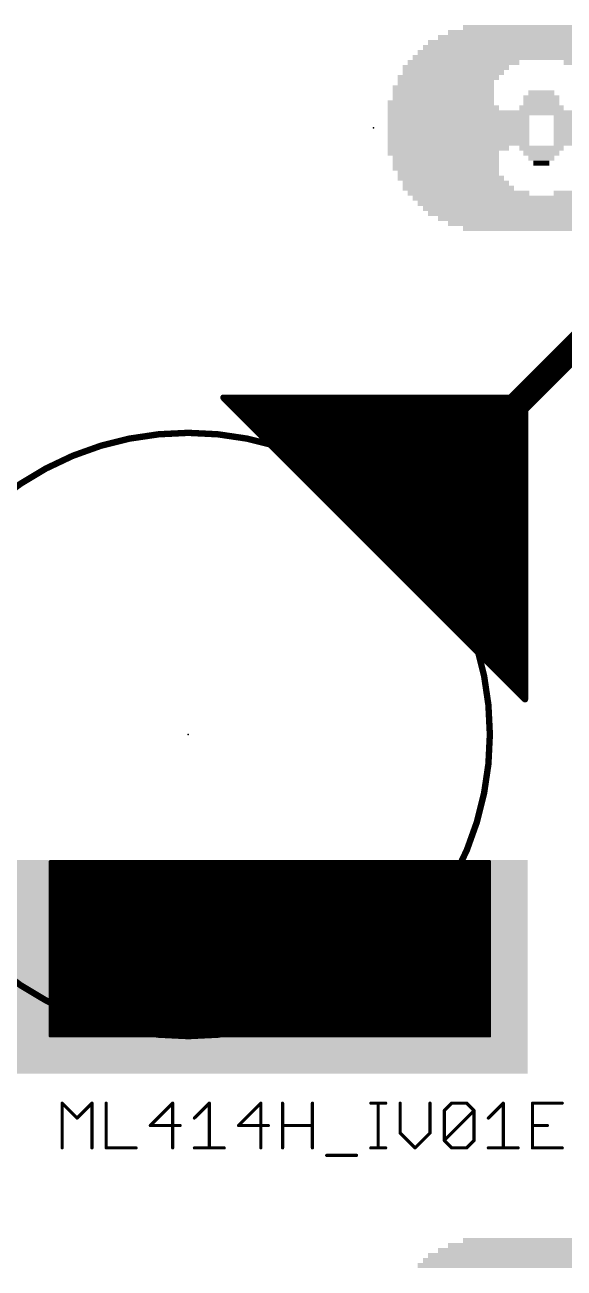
# Model space of a CAD drawing. Extents: x -41 to 92, y -75 to 33.
# Drawn here: x 8.86 to 13.15, y 8.45 to 18.35 of the extents above; entities that cross this region are included whole.
import ezdxf

# ---------------------------------------------------------------- set-up
doc = ezdxf.new("R2010")
doc.units = 0
for name, color, linetype in [('1', 12, 'CONTINUOUS'), ('21', 41, 'CONTINUOUS'), ('22', 40, 'CONTINUOUS'), ('23', 53, 'CONTINUOUS'), ('24', 53, 'CONTINUOUS'), ('27', 253, 'CONTINUOUS'), ('51', 53, 'CONTINUOUS')]:
    doc.layers.add(name, color=color, linetype=linetype)

# ---------------------------------------------------------------- blocks, each defined once
blk = doc.blocks.new('RECT')
blk.add_solid([(-0.5, -0.5), (0.5, -0.5), (-0.5, 0.5), (0.5, 0.5)])

msp = doc.modelspace()

# ---------------------------------------------------------------- linework, layer by layer
at = {"layer": '1'}
for points, const_width in [([(14.849, 17.399), (12.182, 14.732)], 0.2032), ([(10.44, 15.38), (12.84, 15.38)], 0.05), ([(12.84, 12.98), (10.44, 15.38)], 0.05), ([(10.47, 15.35), (12.84, 15.35)], 0.05), ([(12.84, 15.38), (12.84, 12.98)], 0.05), ([(10.52, 15.3), (12.84, 15.3)], 0.05), ([(10.57, 15.25), (12.84, 15.25)], 0.05), ([(10.62, 15.2), (12.84, 15.2)], 0.05), ([(10.67, 15.15), (12.84, 15.15)], 0.05), ([(10.72, 15.1), (12.84, 15.1)], 0.05), ([(10.77, 15.05), (12.84, 15.05)], 0.05), ([(10.82, 15), (12.84, 15)], 0.05), ([(10.87, 14.95), (12.84, 14.95)], 0.05), ([(10.92, 14.9), (12.84, 14.9)], 0.05), ([(10.97, 14.85), (12.84, 14.85)], 0.05), ([(11.02, 14.8), (12.84, 14.8)], 0.05), ([(11.07, 14.75), (12.84, 14.75)], 0.05), ([(11.12, 14.7), (12.84, 14.7)], 0.05), ([(11.17, 14.65), (12.84, 14.65)], 0.05), ([(11.22, 14.6), (12.84, 14.6)], 0.05), ([(11.27, 14.55), (12.84, 14.55)], 0.05), ([(11.32, 14.5), (12.84, 14.5)], 0.05), ([(11.37, 14.45), (12.84, 14.45)], 0.05), ([(11.42, 14.4), (12.84, 14.4)], 0.05), ([(11.47, 14.35), (12.84, 14.35)], 0.05), ([(11.52, 14.3), (12.84, 14.3)], 0.05), ([(11.57, 14.25), (12.84, 14.25)], 0.05), ([(11.62, 14.2), (12.84, 14.2)], 0.05), ([(11.67, 14.15), (12.84, 14.15)], 0.05), ([(11.72, 14.1), (12.84, 14.1)], 0.05), ([(11.77, 14.05), (12.84, 14.05)], 0.05), ([(11.82, 14), (12.84, 14)], 0.05), ([(11.87, 13.95), (12.84, 13.95)], 0.05), ([(11.92, 13.9), (12.84, 13.9)], 0.05), ([(11.97, 13.85), (12.84, 13.85)], 0.05), ([(12.02, 13.8), (12.84, 13.8)], 0.05), ([(12.07, 13.75), (12.84, 13.75)], 0.05), ([(12.12, 13.7), (12.84, 13.7)], 0.05), ([(12.17, 13.65), (12.84, 13.65)], 0.05), ([(12.22, 13.6), (12.84, 13.6)], 0.05), ([(12.27, 13.55), (12.84, 13.55)], 0.05), ([(12.32, 13.5), (12.84, 13.5)], 0.05), ([(12.37, 13.45), (12.84, 13.45)], 0.05), ([(12.42, 13.4), (12.84, 13.4)], 0.05), ([(12.47, 13.35), (12.84, 13.35)], 0.05), ([(12.52, 13.3), (12.84, 13.3)], 0.05), ([(12.57, 13.25), (12.84, 13.25)], 0.05), ([(12.62, 13.2), (12.84, 13.2)], 0.05), ([(12.67, 13.15), (12.84, 13.15)], 0.05), ([(12.72, 13.1), (12.84, 13.1)], 0.05), ([(12.77, 13.05), (12.84, 13.05)], 0.05), ([(12.82, 13), (12.84, 13)], 0.05)]:
    msp.add_lwpolyline(points, dxfattribs=dict(at, const_width=const_width))
for points, const_width in [([(10.44, 15.3925, 1), (10.44, 15.3675)], 0.025), ([(10.4488, 15.3888, 1), (10.4312, 15.3712)], 0.025), ([(10.47, 15.3625, 1), (10.47, 15.3375)], 0.025), ([(12.8525, 15.38, 1), (12.8275, 15.38)], 0.025), ([(12.84, 15.3675, 1), (12.84, 15.3925)], 0.025), ([(12.84, 15.3375, 1), (12.84, 15.3625)], 0.025), ([(10.52, 15.3125, 1), (10.52, 15.2875)], 0.025), ([(10.57, 15.2625, 1), (10.57, 15.2375)], 0.025), ([(12.84, 15.2875, 1), (12.84, 15.3125)], 0.025), ([(12.84, 15.2375, 1), (12.84, 15.2625)], 0.025), ([(10.62, 15.2125, 1), (10.62, 15.1875)], 0.025), ([(10.67, 15.1625, 1), (10.67, 15.1375)], 0.025), ([(12.84, 15.1875, 1), (12.84, 15.2125)], 0.025), ([(12.84, 15.1375, 1), (12.84, 15.1625)], 0.025), ([(10.72, 15.1125, 1), (10.72, 15.0875)], 0.025), ([(10.77, 15.0625, 1), (10.77, 15.0375)], 0.025), ([(12.84, 15.0875, 1), (12.84, 15.1125)], 0.025), ([(12.84, 15.0375, 1), (12.84, 15.0625)], 0.025), ([(10.82, 15.0125, 1), (10.82, 14.9875)], 0.025), ([(10.87, 14.9625, 1), (10.87, 14.9375)], 0.025), ([(12.84, 14.9875, 1), (12.84, 15.0125)], 0.025), ([(12.84, 14.9375, 1), (12.84, 14.9625)], 0.025), ([(10.92, 14.9125, 1), (10.92, 14.8875)], 0.025), ([(10.97, 14.8625, 1), (10.97, 14.8375)], 0.025), ([(12.84, 14.8875, 1), (12.84, 14.9125)], 0.025), ([(12.84, 14.8375, 1), (12.84, 14.8625)], 0.025), ([(11.02, 14.8125, 1), (11.02, 14.7875)], 0.025), ([(11.07, 14.7625, 1), (11.07, 14.7375)], 0.025), ([(12.1461, 14.7679, 1), (12.2179, 14.6961)], 0.1016), ([(12.84, 14.7875, 1), (12.84, 14.8125)], 0.025), ([(12.84, 14.7375, 1), (12.84, 14.7625)], 0.025), ([(11.12, 14.7125, 1), (11.12, 14.6875)], 0.025), ([(11.17, 14.6625, 1), (11.17, 14.6375)], 0.025), ([(12.84, 14.6875, 1), (12.84, 14.7125)], 0.025), ([(12.84, 14.6375, 1), (12.84, 14.6625)], 0.025), ([(11.22, 14.6125, 1), (11.22, 14.5875)], 0.025), ([(11.27, 14.5625, 1), (11.27, 14.5375)], 0.025), ([(12.84, 14.5875, 1), (12.84, 14.6125)], 0.025), ([(12.84, 14.5375, 1), (12.84, 14.5625)], 0.025), ([(11.32, 14.5125, 1), (11.32, 14.4875)], 0.025), ([(11.37, 14.4625, 1), (11.37, 14.4375)], 0.025), ([(12.84, 14.4875, 1), (12.84, 14.5125)], 0.025), ([(12.84, 14.4375, 1), (12.84, 14.4625)], 0.025), ([(11.42, 14.4125, 1), (11.42, 14.3875)], 0.025), ([(11.47, 14.3625, 1), (11.47, 14.3375)], 0.025), ([(12.84, 14.3875, 1), (12.84, 14.4125)], 0.025), ([(12.84, 14.3375, 1), (12.84, 14.3625)], 0.025), ([(11.52, 14.3125, 1), (11.52, 14.2875)], 0.025), ([(11.57, 14.2625, 1), (11.57, 14.2375)], 0.025), ([(12.84, 14.2875, 1), (12.84, 14.3125)], 0.025), ([(12.84, 14.2375, 1), (12.84, 14.2625)], 0.025), ([(11.62, 14.2125, 1), (11.62, 14.1875)], 0.025), ([(11.67, 14.1625, 1), (11.67, 14.1375)], 0.025), ([(12.84, 14.1875, 1), (12.84, 14.2125)], 0.025), ([(12.84, 14.1375, 1), (12.84, 14.1625)], 0.025), ([(11.72, 14.1125, 1), (11.72, 14.0875)], 0.025), ([(11.77, 14.0625, 1), (11.77, 14.0375)], 0.025), ([(12.84, 14.0875, 1), (12.84, 14.1125)], 0.025), ([(12.84, 14.0375, 1), (12.84, 14.0625)], 0.025), ([(11.82, 14.0125, 1), (11.82, 13.9875)], 0.025), ([(11.87, 13.9625, 1), (11.87, 13.9375)], 0.025), ([(12.84, 13.9875, 1), (12.84, 14.0125)], 0.025), ([(12.84, 13.9375, 1), (12.84, 13.9625)], 0.025), ([(11.92, 13.9125, 1), (11.92, 13.8875)], 0.025), ([(11.97, 13.8625, 1), (11.97, 13.8375)], 0.025), ([(12.84, 13.8875, 1), (12.84, 13.9125)], 0.025), ([(12.84, 13.8375, 1), (12.84, 13.8625)], 0.025), ([(12.02, 13.8125, 1), (12.02, 13.7875)], 0.025), ([(12.07, 13.7625, 1), (12.07, 13.7375)], 0.025), ([(12.84, 13.7875, 1), (12.84, 13.8125)], 0.025), ([(12.84, 13.7375, 1), (12.84, 13.7625)], 0.025), ([(12.12, 13.7125, 1), (12.12, 13.6875)], 0.025), ([(12.17, 13.6625, 1), (12.17, 13.6375)], 0.025), ([(12.84, 13.6875, 1), (12.84, 13.7125)], 0.025), ([(12.84, 13.6375, 1), (12.84, 13.6625)], 0.025), ([(12.22, 13.6125, 1), (12.22, 13.5875)], 0.025), ([(12.27, 13.5625, 1), (12.27, 13.5375)], 0.025), ([(12.84, 13.5875, 1), (12.84, 13.6125)], 0.025), ([(12.84, 13.5375, 1), (12.84, 13.5625)], 0.025), ([(12.32, 13.5125, 1), (12.32, 13.4875)], 0.025), ([(12.37, 13.4625, 1), (12.37, 13.4375)], 0.025), ([(12.84, 13.4875, 1), (12.84, 13.5125)], 0.025), ([(12.84, 13.4375, 1), (12.84, 13.4625)], 0.025), ([(12.42, 13.4125, 1), (12.42, 13.3875)], 0.025), ([(12.47, 13.3625, 1), (12.47, 13.3375)], 0.025), ([(12.84, 13.3875, 1), (12.84, 13.4125)], 0.025), ([(12.84, 13.3375, 1), (12.84, 13.3625)], 0.025), ([(12.52, 13.3125, 1), (12.52, 13.2875)], 0.025), ([(12.57, 13.2625, 1), (12.57, 13.2375)], 0.025), ([(12.84, 13.2875, 1), (12.84, 13.3125)], 0.025), ([(12.84, 13.2375, 1), (12.84, 13.2625)], 0.025), ([(12.62, 13.2125, 1), (12.62, 13.1875)], 0.025), ([(12.67, 13.1625, 1), (12.67, 13.1375)], 0.025), ([(12.84, 13.1875, 1), (12.84, 13.2125)], 0.025), ([(12.84, 13.1375, 1), (12.84, 13.1625)], 0.025), ([(12.72, 13.1125, 1), (12.72, 13.0875)], 0.025), ([(12.77, 13.0625, 1), (12.77, 13.0375)], 0.025), ([(12.84, 13.0875, 1), (12.84, 13.1125)], 0.025), ([(12.84, 13.0375, 1), (12.84, 13.0625)], 0.025), ([(12.82, 13.0125, 1), (12.82, 12.9875)], 0.025), ([(12.8275, 12.98, 1), (12.8525, 12.98)], 0.025), ([(12.8312, 12.9712, 1), (12.8488, 12.9888)], 0.025), ([(12.84, 12.9875, 1), (12.84, 13.0125)], 0.025)]:
    msp.add_lwpolyline(points, format="xyb", dxfattribs=dict(at, const_width=const_width))
at = {"layer": '23'}
msp.add_point((10.16, 12.7), dxfattribs=at)
at = {"layer": '24'}
msp.add_point((11.6332, 17.526), dxfattribs=at)
at = {"layer": '27', "const_width": 0.0254}
for points in [[(9.1567, 9.4107), (9.1567, 9.7666)], [(9.1567, 9.7666), (9.2753, 9.648)], [(9.2753, 9.648), (9.394, 9.7666)], [(9.394, 9.7666), (9.394, 9.4107)], [(9.5075, 9.7666), (9.5075, 9.4107)], [(10.0363, 9.7666), (9.8583, 9.5887)], [(10.0363, 9.4107), (10.0363, 9.7666)], [(10.2092, 9.648), (10.3278, 9.7666)], [(10.3278, 9.7666), (10.3278, 9.4107)], [(10.7379, 9.7666), (10.56, 9.5887)], [(10.7379, 9.4107), (10.7379, 9.7666)], [(10.9108, 9.4107), (10.9108, 9.7666)], [(11.1481, 9.7666), (11.1481, 9.4107)], [(11.6124, 9.7666), (11.7311, 9.7666)], [(11.6717, 9.4107), (11.6717, 9.7666)], [(11.8463, 9.7666), (11.8463, 9.5293)], [(12.0836, 9.5293), (12.0836, 9.7666)], [(12.1971, 9.7073), (12.2564, 9.7666)], [(12.1971, 9.47), (12.1971, 9.7073)], [(12.1971, 9.47), (12.4344, 9.7073)], [(12.2564, 9.7666), (12.3751, 9.7666)], [(12.3751, 9.7666), (12.4344, 9.7073)], [(12.4344, 9.7073), (12.4344, 9.47)], [(12.5479, 9.648), (12.6666, 9.7666)], [(12.6666, 9.7666), (12.6666, 9.4107)], [(13.136, 9.7666), (12.8988, 9.7666)], [(12.8988, 9.7666), (12.8988, 9.4107)], [(9.8583, 9.5887), (10.0956, 9.5887)], [(10.56, 9.5887), (10.7972, 9.5887)], [(10.9108, 9.5887), (11.1481, 9.5887)], [(12.8988, 9.5887), (13.0174, 9.5887)], [(11.8463, 9.5293), (11.9649, 9.4107)], [(11.9649, 9.4107), (12.0836, 9.5293)], [(9.5075, 9.4107), (9.7448, 9.4107)], [(10.2092, 9.4107), (10.4464, 9.4107)], [(11.6124, 9.4107), (11.7311, 9.4107)], [(12.2564, 9.4107), (12.1971, 9.47)], [(12.3751, 9.4107), (12.2564, 9.4107)], [(12.4344, 9.47), (12.3751, 9.4107)], [(12.5479, 9.4107), (12.7852, 9.4107)], [(12.8988, 9.4107), (13.136, 9.4107)], [(11.2616, 9.3514), (11.4989, 9.3514)]]:
    msp.add_lwpolyline(points, dxfattribs=at)
at = {"layer": '27', "const_width": 0.0127}
for points in [[(9.1631, 9.7666, 1), (9.1504, 9.7666)], [(9.1612, 9.7711, 1), (9.1522, 9.7621)], [(9.4003, 9.7666, 1), (9.3876, 9.7666)], [(9.3985, 9.7621, 1), (9.3895, 9.7711)], [(9.5139, 9.7666, 1), (9.5012, 9.7666)], [(10.0426, 9.7666, 1), (10.0299, 9.7666)], [(10.0408, 9.7621, 1), (10.0318, 9.7711)], [(10.3341, 9.7666, 1), (10.3214, 9.7666)], [(10.3323, 9.7621, 1), (10.3233, 9.7711)], [(10.7443, 9.7666, 1), (10.7316, 9.7666)], [(10.7424, 9.7621, 1), (10.7334, 9.7711)], [(10.9171, 9.7666, 1), (10.9044, 9.7666)], [(11.1544, 9.7666, 1), (11.1417, 9.7666)], [(11.6124, 9.773, 1), (11.6124, 9.7603)], [(11.6781, 9.7666, 1), (11.6654, 9.7666)], [(11.7311, 9.7603, 1), (11.7311, 9.773)], [(11.8527, 9.7666, 1), (11.84, 9.7666)], [(12.0899, 9.7666, 1), (12.0772, 9.7666)], [(12.1926, 9.7118, 1), (12.2016, 9.7028)], [(12.2035, 9.7073, 1), (12.1908, 9.7073)], [(12.2564, 9.773, 1), (12.2564, 9.7603)], [(12.2609, 9.7621, 1), (12.252, 9.7711)], [(12.3796, 9.7711, 1), (12.3706, 9.7621)], [(12.3751, 9.7603, 1), (12.3751, 9.773)], [(12.4407, 9.7073, 1), (12.428, 9.7073)], [(12.4389, 9.7028, 1), (12.4299, 9.7118)], [(12.4299, 9.7028, 1), (12.4389, 9.7118)], [(12.6729, 9.7666, 1), (12.6602, 9.7666)], [(12.6711, 9.7621, 1), (12.6621, 9.7711)], [(12.8988, 9.773, 1), (12.8988, 9.7603)], [(12.9051, 9.7666, 1), (12.8924, 9.7666)], [(13.136, 9.7603, 1), (13.136, 9.773)], [(9.2708, 9.6525, 1), (9.2798, 9.6435)], [(9.2708, 9.6435, 1), (9.2798, 9.6525)], [(9.8583, 9.595, 1), (9.8583, 9.5823)], [(9.8538, 9.5931, 1), (9.8628, 9.5842)], [(10.0956, 9.5823, 1), (10.0956, 9.595)], [(10.2047, 9.6525, 1), (10.2136, 9.6435)], [(10.56, 9.595, 1), (10.56, 9.5823)], [(10.5555, 9.5931, 1), (10.5645, 9.5842)], [(10.7972, 9.5823, 1), (10.7972, 9.595)], [(10.9108, 9.595, 1), (10.9108, 9.5823)], [(11.1481, 9.5823, 1), (11.1481, 9.595)], [(12.5435, 9.6525, 1), (12.5524, 9.6435)], [(12.8988, 9.595, 1), (12.8988, 9.5823)], [(13.0174, 9.5823, 1), (13.0174, 9.595)], [(11.8508, 9.5338, 1), (11.8418, 9.5248)], [(11.84, 9.5293, 1), (11.8527, 9.5293)], [(12.0772, 9.5293, 1), (12.0899, 9.5293)], [(12.0881, 9.5248, 1), (12.0791, 9.5338)], [(9.1504, 9.4107, 1), (9.1631, 9.4107)], [(9.3876, 9.4107, 1), (9.4003, 9.4107)], [(9.5075, 9.417, 1), (9.5075, 9.4044)], [(9.5012, 9.4107, 1), (9.5139, 9.4107)], [(9.7448, 9.4044, 1), (9.7448, 9.417)], [(10.0299, 9.4107, 1), (10.0426, 9.4107)], [(10.2092, 9.417, 1), (10.2092, 9.4044)], [(10.3214, 9.4107, 1), (10.3341, 9.4107)], [(10.4464, 9.4044, 1), (10.4464, 9.417)], [(10.7316, 9.4107, 1), (10.7443, 9.4107)], [(10.9044, 9.4107, 1), (10.9171, 9.4107)], [(11.1417, 9.4107, 1), (11.1544, 9.4107)], [(11.6124, 9.417, 1), (11.6124, 9.4044)], [(11.6654, 9.4107, 1), (11.6781, 9.4107)], [(11.7311, 9.4044, 1), (11.7311, 9.417)], [(11.9605, 9.4152, 1), (11.9694, 9.4062)], [(11.9605, 9.4062, 1), (11.9694, 9.4152)], [(12.2016, 9.4745, 1), (12.1926, 9.4655)], [(12.1926, 9.4745, 1), (12.2016, 9.4655)], [(12.1908, 9.47, 1), (12.2035, 9.47)], [(12.2564, 9.417, 1), (12.2564, 9.4044)], [(12.252, 9.4062, 1), (12.2609, 9.4152)], [(12.3706, 9.4152, 1), (12.3796, 9.4062)], [(12.3751, 9.4044, 1), (12.3751, 9.417)], [(12.428, 9.47, 1), (12.4407, 9.47)], [(12.4389, 9.4655, 1), (12.4299, 9.4745)], [(12.5479, 9.417, 1), (12.5479, 9.4044)], [(12.6602, 9.4107, 1), (12.6729, 9.4107)], [(12.7852, 9.4044, 1), (12.7852, 9.417)], [(12.8924, 9.4107, 1), (12.9051, 9.4107)], [(12.8988, 9.417, 1), (12.8988, 9.4044)], [(13.136, 9.4044, 1), (13.136, 9.417)], [(11.2616, 9.3577, 1), (11.2616, 9.345)], [(11.4989, 9.345, 1), (11.4989, 9.3577)]]:
    msp.add_lwpolyline(points, format="xyb", dxfattribs=at)
at = {"layer": '51'}
for points, const_width in [([(10.16, 10.3, 1), (10.16, 15.1, 1), (10.16, 10.3)], 0.0508), ([(10.96, 15.105, 1), (10.96, 15.095)], 0.01), ([(10.9635, 15.1035, 1), (10.9565, 15.0965)], 0.01), ([(10.98, 15.085, 1), (10.98, 15.075)], 0.01), ([(11, 15.065, 1), (11, 15.055)], 0.01), ([(11.02, 15.045, 1), (11.02, 15.035)], 0.01), ([(12.565, 15.1, 1), (12.555, 15.1)], 0.01), ([(12.56, 15.095, 1), (12.56, 15.105)], 0.01), ([(12.56, 15.075, 1), (12.56, 15.085)], 0.01), ([(12.56, 15.055, 1), (12.56, 15.065)], 0.01), ([(12.56, 15.035, 1), (12.56, 15.045)], 0.01), ([(11.04, 15.025, 1), (11.04, 15.015)], 0.01), ([(11.06, 15.005, 1), (11.06, 14.995)], 0.01), ([(11.08, 14.985, 1), (11.08, 14.975)], 0.01), ([(11.1, 14.965, 1), (11.1, 14.955)], 0.01), ([(11.12, 14.945, 1), (11.12, 14.935)], 0.01), ([(12.56, 15.015, 1), (12.56, 15.025)], 0.01), ([(12.56, 14.995, 1), (12.56, 15.005)], 0.01), ([(12.56, 14.975, 1), (12.56, 14.985)], 0.01), ([(12.56, 14.955, 1), (12.56, 14.965)], 0.01), ([(12.56, 14.935, 1), (12.56, 14.945)], 0.01), ([(11.14, 14.925, 1), (11.14, 14.915)], 0.01), ([(11.16, 14.905, 1), (11.16, 14.895)], 0.01), ([(11.18, 14.885, 1), (11.18, 14.875)], 0.01), ([(11.2, 14.865, 1), (11.2, 14.855)], 0.01), ([(11.22, 14.845, 1), (11.22, 14.835)], 0.01), ([(12.56, 14.915, 1), (12.56, 14.925)], 0.01), ([(12.56, 14.895, 1), (12.56, 14.905)], 0.01), ([(12.56, 14.875, 1), (12.56, 14.885)], 0.01), ([(12.56, 14.855, 1), (12.56, 14.865)], 0.01), ([(12.56, 14.835, 1), (12.56, 14.845)], 0.01), ([(11.24, 14.825, 1), (11.24, 14.815)], 0.01), ([(11.26, 14.805, 1), (11.26, 14.795)], 0.01), ([(11.28, 14.785, 1), (11.28, 14.775)], 0.01), ([(11.3, 14.765, 1), (11.3, 14.755)], 0.01), ([(11.32, 14.745, 1), (11.32, 14.735)], 0.01), ([(12.56, 14.815, 1), (12.56, 14.825)], 0.01), ([(12.56, 14.795, 1), (12.56, 14.805)], 0.01), ([(12.56, 14.775, 1), (12.56, 14.785)], 0.01), ([(12.56, 14.755, 1), (12.56, 14.765)], 0.01), ([(12.56, 14.735, 1), (12.56, 14.745)], 0.01), ([(11.34, 14.725, 1), (11.34, 14.715)], 0.01), ([(11.36, 14.705, 1), (11.36, 14.695)], 0.01), ([(11.38, 14.685, 1), (11.38, 14.675)], 0.01), ([(11.4, 14.665, 1), (11.4, 14.655)], 0.01), ([(11.42, 14.645, 1), (11.42, 14.635)], 0.01), ([(12.56, 14.715, 1), (12.56, 14.725)], 0.01), ([(12.56, 14.695, 1), (12.56, 14.705)], 0.01), ([(12.56, 14.675, 1), (12.56, 14.685)], 0.01), ([(12.56, 14.655, 1), (12.56, 14.665)], 0.01), ([(12.56, 14.635, 1), (12.56, 14.645)], 0.01), ([(11.44, 14.625, 1), (11.44, 14.615)], 0.01), ([(11.46, 14.605, 1), (11.46, 14.595)], 0.01), ([(11.48, 14.585, 1), (11.48, 14.575)], 0.01), ([(11.5, 14.565, 1), (11.5, 14.555)], 0.01), ([(11.52, 14.545, 1), (11.52, 14.535)], 0.01), ([(12.56, 14.615, 1), (12.56, 14.625)], 0.01), ([(12.56, 14.595, 1), (12.56, 14.605)], 0.01), ([(12.56, 14.575, 1), (12.56, 14.585)], 0.01), ([(12.56, 14.555, 1), (12.56, 14.565)], 0.01), ([(12.56, 14.535, 1), (12.56, 14.545)], 0.01), ([(11.54, 14.525, 1), (11.54, 14.515)], 0.01), ([(11.56, 14.505, 1), (11.56, 14.495)], 0.01), ([(11.58, 14.485, 1), (11.58, 14.475)], 0.01), ([(11.6, 14.465, 1), (11.6, 14.455)], 0.01), ([(11.62, 14.445, 1), (11.62, 14.435)], 0.01), ([(12.56, 14.515, 1), (12.56, 14.525)], 0.01), ([(12.56, 14.495, 1), (12.56, 14.505)], 0.01), ([(12.56, 14.475, 1), (12.56, 14.485)], 0.01), ([(12.56, 14.455, 1), (12.56, 14.465)], 0.01), ([(12.56, 14.435, 1), (12.56, 14.445)], 0.01), ([(11.64, 14.425, 1), (11.64, 14.415)], 0.01), ([(11.66, 14.405, 1), (11.66, 14.395)], 0.01), ([(11.68, 14.385, 1), (11.68, 14.375)], 0.01), ([(11.7, 14.365, 1), (11.7, 14.355)], 0.01), ([(11.72, 14.345, 1), (11.72, 14.335)], 0.01), ([(12.56, 14.415, 1), (12.56, 14.425)], 0.01), ([(12.56, 14.395, 1), (12.56, 14.405)], 0.01), ([(12.56, 14.375, 1), (12.56, 14.385)], 0.01), ([(12.56, 14.355, 1), (12.56, 14.365)], 0.01), ([(12.56, 14.335, 1), (12.56, 14.345)], 0.01), ([(11.74, 14.325, 1), (11.74, 14.315)], 0.01), ([(11.76, 14.305, 1), (11.76, 14.295)], 0.01), ([(11.78, 14.285, 1), (11.78, 14.275)], 0.01), ([(11.8, 14.265, 1), (11.8, 14.255)], 0.01), ([(11.82, 14.245, 1), (11.82, 14.235)], 0.01), ([(12.56, 14.315, 1), (12.56, 14.325)], 0.01), ([(12.56, 14.295, 1), (12.56, 14.305)], 0.01), ([(12.56, 14.275, 1), (12.56, 14.285)], 0.01), ([(12.56, 14.255, 1), (12.56, 14.265)], 0.01), ([(12.56, 14.235, 1), (12.56, 14.245)], 0.01), ([(11.84, 14.225, 1), (11.84, 14.215)], 0.01), ([(11.86, 14.205, 1), (11.86, 14.195)], 0.01), ([(11.88, 14.185, 1), (11.88, 14.175)], 0.01), ([(11.9, 14.165, 1), (11.9, 14.155)], 0.01), ([(11.92, 14.145, 1), (11.92, 14.135)], 0.01), ([(12.56, 14.215, 1), (12.56, 14.225)], 0.01), ([(12.56, 14.195, 1), (12.56, 14.205)], 0.01), ([(12.56, 14.175, 1), (12.56, 14.185)], 0.01), ([(12.56, 14.155, 1), (12.56, 14.165)], 0.01), ([(12.56, 14.135, 1), (12.56, 14.145)], 0.01), ([(11.94, 14.125, 1), (11.94, 14.115)], 0.01), ([(11.96, 14.105, 1), (11.96, 14.095)], 0.01), ([(11.98, 14.085, 1), (11.98, 14.075)], 0.01), ([(12, 14.065, 1), (12, 14.055)], 0.01), ([(12.02, 14.045, 1), (12.02, 14.035)], 0.01), ([(12.56, 14.115, 1), (12.56, 14.125)], 0.01), ([(12.56, 14.095, 1), (12.56, 14.105)], 0.01), ([(12.56, 14.075, 1), (12.56, 14.085)], 0.01), ([(12.56, 14.055, 1), (12.56, 14.065)], 0.01), ([(12.56, 14.035, 1), (12.56, 14.045)], 0.01), ([(12.04, 14.025, 1), (12.04, 14.015)], 0.01), ([(12.06, 14.005, 1), (12.06, 13.995)], 0.01), ([(12.08, 13.985, 1), (12.08, 13.975)], 0.01), ([(12.1, 13.965, 1), (12.1, 13.955)], 0.01), ([(12.12, 13.945, 1), (12.12, 13.935)], 0.01), ([(12.56, 14.015, 1), (12.56, 14.025)], 0.01), ([(12.56, 13.995, 1), (12.56, 14.005)], 0.01), ([(12.56, 13.975, 1), (12.56, 13.985)], 0.01), ([(12.56, 13.955, 1), (12.56, 13.965)], 0.01), ([(12.56, 13.935, 1), (12.56, 13.945)], 0.01), ([(12.14, 13.925, 1), (12.14, 13.915)], 0.01), ([(12.16, 13.905, 1), (12.16, 13.895)], 0.01), ([(12.18, 13.885, 1), (12.18, 13.875)], 0.01), ([(12.2, 13.865, 1), (12.2, 13.855)], 0.01), ([(12.22, 13.845, 1), (12.22, 13.835)], 0.01), ([(12.56, 13.915, 1), (12.56, 13.925)], 0.01), ([(12.56, 13.895, 1), (12.56, 13.905)], 0.01), ([(12.56, 13.875, 1), (12.56, 13.885)], 0.01), ([(12.56, 13.855, 1), (12.56, 13.865)], 0.01), ([(12.56, 13.835, 1), (12.56, 13.845)], 0.01), ([(12.24, 13.825, 1), (12.24, 13.815)], 0.01), ([(12.26, 13.805, 1), (12.26, 13.795)], 0.01), ([(12.28, 13.785, 1), (12.28, 13.775)], 0.01), ([(12.3, 13.765, 1), (12.3, 13.755)], 0.01), ([(12.32, 13.745, 1), (12.32, 13.735)], 0.01), ([(12.56, 13.815, 1), (12.56, 13.825)], 0.01), ([(12.56, 13.795, 1), (12.56, 13.805)], 0.01), ([(12.56, 13.775, 1), (12.56, 13.785)], 0.01), ([(12.56, 13.755, 1), (12.56, 13.765)], 0.01), ([(12.56, 13.735, 1), (12.56, 13.745)], 0.01), ([(12.34, 13.725, 1), (12.34, 13.715)], 0.01), ([(12.36, 13.705, 1), (12.36, 13.695)], 0.01), ([(12.38, 13.685, 1), (12.38, 13.675)], 0.01), ([(12.4, 13.665, 1), (12.4, 13.655)], 0.01), ([(12.56, 13.715, 1), (12.56, 13.725)], 0.01), ([(12.56, 13.695, 1), (12.56, 13.705)], 0.01), ([(12.56, 13.675, 1), (12.56, 13.685)], 0.01), ([(12.56, 13.655, 1), (12.56, 13.665)], 0.01), ([(12.42, 13.645, 1), (12.42, 13.635)], 0.01), ([(12.44, 13.625, 1), (12.44, 13.615)], 0.01), ([(12.46, 13.605, 1), (12.46, 13.595)], 0.01), ([(12.48, 13.585, 1), (12.48, 13.575)], 0.01), ([(12.5, 13.565, 1), (12.5, 13.555)], 0.01), ([(12.56, 13.635, 1), (12.56, 13.645)], 0.01), ([(12.56, 13.615, 1), (12.56, 13.625)], 0.01), ([(12.56, 13.595, 1), (12.56, 13.605)], 0.01), ([(12.56, 13.575, 1), (12.56, 13.585)], 0.01), ([(12.56, 13.555, 1), (12.56, 13.565)], 0.01), ([(12.52, 13.545, 1), (12.52, 13.535)], 0.01), ([(12.54, 13.525, 1), (12.54, 13.515)], 0.01), ([(12.555, 13.5, 1), (12.565, 13.5)], 0.01), ([(12.5565, 13.4965, 1), (12.5635, 13.5035)], 0.01), ([(12.56, 13.535, 1), (12.56, 13.545)], 0.01), ([(12.56, 13.515, 1), (12.56, 13.525)], 0.01), ([(9.06, 11.695, 1), (9.06, 11.685)], 0.01), ([(9.065, 11.69, 1), (9.055, 11.69)], 0.01), ([(9.06, 11.685, 1), (9.06, 11.675)], 0.01), ([(12.565, 11.69, 1), (12.555, 11.69)], 0.01), ([(12.56, 11.685, 1), (12.56, 11.695)], 0.01), ([(12.56, 11.675, 1), (12.56, 11.685)], 0.01), ([(9.06, 11.665, 1), (9.06, 11.655)], 0.01), ([(9.06, 11.645, 1), (9.06, 11.635)], 0.01), ([(9.06, 11.625, 1), (9.06, 11.615)], 0.01), ([(9.06, 11.605, 1), (9.06, 11.595)], 0.01), ([(9.06, 11.585, 1), (9.06, 11.575)], 0.01), ([(12.56, 11.655, 1), (12.56, 11.665)], 0.01), ([(12.56, 11.635, 1), (12.56, 11.645)], 0.01), ([(12.56, 11.615, 1), (12.56, 11.625)], 0.01), ([(12.56, 11.595, 1), (12.56, 11.605)], 0.01), ([(12.56, 11.575, 1), (12.56, 11.585)], 0.01), ([(9.06, 11.565, 1), (9.06, 11.555)], 0.01), ([(9.06, 11.545, 1), (9.06, 11.535)], 0.01), ([(9.06, 11.525, 1), (9.06, 11.515)], 0.01), ([(9.06, 11.505, 1), (9.06, 11.495)], 0.01), ([(9.06, 11.485, 1), (9.06, 11.475)], 0.01), ([(12.56, 11.555, 1), (12.56, 11.565)], 0.01), ([(12.56, 11.535, 1), (12.56, 11.545)], 0.01), ([(12.56, 11.515, 1), (12.56, 11.525)], 0.01), ([(12.56, 11.495, 1), (12.56, 11.505)], 0.01), ([(12.56, 11.475, 1), (12.56, 11.485)], 0.01), ([(9.06, 11.465, 1), (9.06, 11.455)], 0.01), ([(9.06, 11.445, 1), (9.06, 11.435)], 0.01), ([(9.06, 11.425, 1), (9.06, 11.415)], 0.01), ([(9.06, 11.405, 1), (9.06, 11.395)], 0.01), ([(9.06, 11.385, 1), (9.06, 11.375)], 0.01), ([(12.56, 11.455, 1), (12.56, 11.465)], 0.01), ([(12.56, 11.435, 1), (12.56, 11.445)], 0.01), ([(12.56, 11.415, 1), (12.56, 11.425)], 0.01), ([(12.56, 11.395, 1), (12.56, 11.405)], 0.01), ([(12.56, 11.375, 1), (12.56, 11.385)], 0.01), ([(9.06, 11.365, 1), (9.06, 11.355)], 0.01), ([(9.06, 11.345, 1), (9.06, 11.335)], 0.01), ([(9.06, 11.325, 1), (9.06, 11.315)], 0.01), ([(9.06, 11.305, 1), (9.06, 11.295)], 0.01), ([(9.06, 11.285, 1), (9.06, 11.275)], 0.01), ([(12.56, 11.355, 1), (12.56, 11.365)], 0.01), ([(12.56, 11.335, 1), (12.56, 11.345)], 0.01), ([(12.56, 11.315, 1), (12.56, 11.325)], 0.01), ([(12.56, 11.295, 1), (12.56, 11.305)], 0.01), ([(12.56, 11.275, 1), (12.56, 11.285)], 0.01), ([(9.06, 11.265, 1), (9.06, 11.255)], 0.01), ([(9.06, 11.245, 1), (9.06, 11.235)], 0.01), ([(9.06, 11.225, 1), (9.06, 11.215)], 0.01), ([(9.06, 11.205, 1), (9.06, 11.195)], 0.01), ([(9.06, 11.185, 1), (9.06, 11.175)], 0.01), ([(12.56, 11.255, 1), (12.56, 11.265)], 0.01), ([(12.56, 11.235, 1), (12.56, 11.245)], 0.01), ([(12.56, 11.215, 1), (12.56, 11.225)], 0.01), ([(12.56, 11.195, 1), (12.56, 11.205)], 0.01), ([(12.56, 11.175, 1), (12.56, 11.185)], 0.01), ([(9.06, 11.165, 1), (9.06, 11.155)], 0.01), ([(9.06, 11.145, 1), (9.06, 11.135)], 0.01), ([(9.06, 11.125, 1), (9.06, 11.115)], 0.01), ([(9.06, 11.105, 1), (9.06, 11.095)], 0.01), ([(9.06, 11.085, 1), (9.06, 11.075)], 0.01), ([(12.56, 11.155, 1), (12.56, 11.165)], 0.01), ([(12.56, 11.135, 1), (12.56, 11.145)], 0.01), ([(12.56, 11.115, 1), (12.56, 11.125)], 0.01), ([(12.56, 11.095, 1), (12.56, 11.105)], 0.01), ([(12.56, 11.075, 1), (12.56, 11.085)], 0.01), ([(9.06, 11.065, 1), (9.06, 11.055)], 0.01), ([(9.06, 11.045, 1), (9.06, 11.035)], 0.01), ([(9.06, 11.025, 1), (9.06, 11.015)], 0.01), ([(9.06, 11.005, 1), (9.06, 10.995)], 0.01), ([(9.06, 10.985, 1), (9.06, 10.975)], 0.01), ([(12.56, 11.055, 1), (12.56, 11.065)], 0.01), ([(12.56, 11.035, 1), (12.56, 11.045)], 0.01), ([(12.56, 11.015, 1), (12.56, 11.025)], 0.01), ([(12.56, 10.995, 1), (12.56, 11.005)], 0.01), ([(12.56, 10.975, 1), (12.56, 10.985)], 0.01), ([(9.06, 10.965, 1), (9.06, 10.955)], 0.01), ([(9.06, 10.945, 1), (9.06, 10.935)], 0.01), ([(9.06, 10.925, 1), (9.06, 10.915)], 0.01), ([(9.06, 10.905, 1), (9.06, 10.895)], 0.01), ([(9.06, 10.885, 1), (9.06, 10.875)], 0.01), ([(12.56, 10.955, 1), (12.56, 10.965)], 0.01), ([(12.56, 10.935, 1), (12.56, 10.945)], 0.01), ([(12.56, 10.915, 1), (12.56, 10.925)], 0.01), ([(12.56, 10.895, 1), (12.56, 10.905)], 0.01), ([(12.56, 10.875, 1), (12.56, 10.885)], 0.01), ([(9.06, 10.865, 1), (9.06, 10.855)], 0.01), ([(9.06, 10.845, 1), (9.06, 10.835)], 0.01), ([(9.06, 10.825, 1), (9.06, 10.815)], 0.01), ([(9.06, 10.805, 1), (9.06, 10.795)], 0.01), ([(9.06, 10.785, 1), (9.06, 10.775)], 0.01), ([(12.56, 10.855, 1), (12.56, 10.865)], 0.01), ([(12.56, 10.835, 1), (12.56, 10.845)], 0.01), ([(12.56, 10.815, 1), (12.56, 10.825)], 0.01), ([(12.56, 10.795, 1), (12.56, 10.805)], 0.01), ([(12.56, 10.775, 1), (12.56, 10.785)], 0.01), ([(9.06, 10.765, 1), (9.06, 10.755)], 0.01), ([(9.06, 10.745, 1), (9.06, 10.735)], 0.01), ([(9.06, 10.725, 1), (9.06, 10.715)], 0.01), ([(9.06, 10.705, 1), (9.06, 10.695)], 0.01), ([(9.06, 10.685, 1), (9.06, 10.675)], 0.01), ([(12.56, 10.755, 1), (12.56, 10.765)], 0.01), ([(12.56, 10.735, 1), (12.56, 10.745)], 0.01), ([(12.56, 10.715, 1), (12.56, 10.725)], 0.01), ([(12.56, 10.695, 1), (12.56, 10.705)], 0.01), ([(12.56, 10.675, 1), (12.56, 10.685)], 0.01), ([(9.06, 10.665, 1), (9.06, 10.655)], 0.01), ([(9.06, 10.645, 1), (9.06, 10.635)], 0.01), ([(9.06, 10.625, 1), (9.06, 10.615)], 0.01), ([(9.06, 10.605, 1), (9.06, 10.595)], 0.01), ([(9.06, 10.585, 1), (9.06, 10.575)], 0.01), ([(12.56, 10.655, 1), (12.56, 10.665)], 0.01), ([(12.56, 10.635, 1), (12.56, 10.645)], 0.01), ([(12.56, 10.615, 1), (12.56, 10.625)], 0.01), ([(12.56, 10.595, 1), (12.56, 10.605)], 0.01), ([(12.56, 10.575, 1), (12.56, 10.585)], 0.01), ([(9.06, 10.565, 1), (9.06, 10.555)], 0.01), ([(9.06, 10.545, 1), (9.06, 10.535)], 0.01), ([(9.06, 10.525, 1), (9.06, 10.515)], 0.01), ([(9.06, 10.505, 1), (9.06, 10.495)], 0.01), ([(9.06, 10.485, 1), (9.06, 10.475)], 0.01), ([(12.56, 10.555, 1), (12.56, 10.565)], 0.01), ([(12.56, 10.535, 1), (12.56, 10.545)], 0.01), ([(12.56, 10.515, 1), (12.56, 10.525)], 0.01), ([(12.56, 10.495, 1), (12.56, 10.505)], 0.01), ([(12.56, 10.475, 1), (12.56, 10.485)], 0.01), ([(9.06, 10.465, 1), (9.06, 10.455)], 0.01), ([(9.06, 10.445, 1), (9.06, 10.435)], 0.01), ([(9.06, 10.425, 1), (9.06, 10.415)], 0.01), ([(9.06, 10.405, 1), (9.06, 10.395)], 0.01), ([(9.06, 10.385, 1), (9.06, 10.375)], 0.01), ([(12.56, 10.455, 1), (12.56, 10.465)], 0.01), ([(12.56, 10.435, 1), (12.56, 10.445)], 0.01), ([(12.56, 10.415, 1), (12.56, 10.425)], 0.01), ([(12.56, 10.395, 1), (12.56, 10.405)], 0.01), ([(12.56, 10.375, 1), (12.56, 10.385)], 0.01), ([(9.06, 10.365, 1), (9.06, 10.355)], 0.01), ([(9.06, 10.345, 1), (9.06, 10.335)], 0.01), ([(9.06, 10.325, 1), (9.06, 10.315)], 0.01), ([(9.06, 10.305, 1), (9.06, 10.295)], 0.01), ([(9.06, 10.305, 1), (9.06, 10.295)], 0.01), ([(9.055, 10.3, 1), (9.065, 10.3)], 0.01), ([(12.555, 10.3, 1), (12.565, 10.3)], 0.01), ([(12.56, 10.355, 1), (12.56, 10.365)], 0.01), ([(12.56, 10.335, 1), (12.56, 10.345)], 0.01), ([(12.56, 10.315, 1), (12.56, 10.325)], 0.01), ([(12.56, 10.295, 1), (12.56, 10.305)], 0.01), ([(12.56, 10.295, 1), (12.56, 10.305)], 0.01)]:
    msp.add_lwpolyline(points, format="xyb", dxfattribs=dict(at, const_width=const_width))
at = {"layer": '51', "const_width": 0.02}
for points in [[(10.96, 15.1), (12.56, 15.1)], [(12.56, 13.5), (10.96, 15.1)], [(10.98, 15.08), (12.56, 15.08)], [(11, 15.06), (12.56, 15.06)], [(11.02, 15.04), (12.56, 15.04)], [(12.56, 15.1), (12.56, 13.5)], [(11.04, 15.02), (12.56, 15.02)], [(11.06, 15), (12.56, 15)], [(11.08, 14.98), (12.56, 14.98)], [(11.1, 14.96), (12.56, 14.96)], [(11.12, 14.94), (12.56, 14.94)], [(11.14, 14.92), (12.56, 14.92)], [(11.16, 14.9), (12.56, 14.9)], [(11.18, 14.88), (12.56, 14.88)], [(11.2, 14.86), (12.56, 14.86)], [(11.22, 14.84), (12.56, 14.84)], [(11.24, 14.82), (12.56, 14.82)], [(11.26, 14.8), (12.56, 14.8)], [(11.28, 14.78), (12.56, 14.78)], [(11.3, 14.76), (12.56, 14.76)], [(11.32, 14.74), (12.56, 14.74)], [(11.34, 14.72), (12.56, 14.72)], [(11.36, 14.7), (12.56, 14.7)], [(11.38, 14.68), (12.56, 14.68)], [(11.4, 14.66), (12.56, 14.66)], [(11.42, 14.64), (12.56, 14.64)], [(11.44, 14.62), (12.56, 14.62)], [(11.46, 14.6), (12.56, 14.6)], [(11.48, 14.58), (12.56, 14.58)], [(11.5, 14.56), (12.56, 14.56)], [(11.52, 14.54), (12.56, 14.54)], [(11.54, 14.52), (12.56, 14.52)], [(11.56, 14.5), (12.56, 14.5)], [(11.58, 14.48), (12.56, 14.48)], [(11.6, 14.46), (12.56, 14.46)], [(11.62, 14.44), (12.56, 14.44)], [(11.64, 14.42), (12.56, 14.42)], [(11.66, 14.4), (12.56, 14.4)], [(11.68, 14.38), (12.56, 14.38)], [(11.7, 14.36), (12.56, 14.36)], [(11.72, 14.34), (12.56, 14.34)], [(11.74, 14.32), (12.56, 14.32)], [(11.76, 14.3), (12.56, 14.3)], [(11.78, 14.28), (12.56, 14.28)], [(11.8, 14.26), (12.56, 14.26)], [(11.82, 14.24), (12.56, 14.24)], [(11.84, 14.22), (12.56, 14.22)], [(11.86, 14.2), (12.56, 14.2)], [(11.88, 14.18), (12.56, 14.18)], [(11.9, 14.16), (12.56, 14.16)], [(11.92, 14.14), (12.56, 14.14)], [(11.94, 14.12), (12.56, 14.12)], [(11.96, 14.1), (12.56, 14.1)], [(11.98, 14.08), (12.56, 14.08)], [(12, 14.06), (12.56, 14.06)], [(12.02, 14.04), (12.56, 14.04)], [(12.04, 14.02), (12.56, 14.02)], [(12.06, 14), (12.56, 14)], [(12.08, 13.98), (12.56, 13.98)], [(12.1, 13.96), (12.56, 13.96)], [(12.12, 13.94), (12.56, 13.94)], [(12.14, 13.92), (12.56, 13.92)], [(12.16, 13.9), (12.56, 13.9)], [(12.18, 13.88), (12.56, 13.88)], [(12.2, 13.86), (12.56, 13.86)], [(12.22, 13.84), (12.56, 13.84)], [(12.24, 13.82), (12.56, 13.82)], [(12.26, 13.8), (12.56, 13.8)], [(12.28, 13.78), (12.56, 13.78)], [(12.3, 13.76), (12.56, 13.76)], [(12.32, 13.74), (12.56, 13.74)], [(12.34, 13.72), (12.56, 13.72)], [(12.36, 13.7), (12.56, 13.7)], [(12.38, 13.68), (12.56, 13.68)], [(12.4, 13.66), (12.56, 13.66)], [(12.42, 13.64), (12.56, 13.64)], [(12.44, 13.62), (12.56, 13.62)], [(12.46, 13.6), (12.56, 13.6)], [(12.48, 13.58), (12.56, 13.58)], [(12.5, 13.56), (12.56, 13.56)], [(12.52, 13.54), (12.56, 13.54)], [(12.54, 13.52), (12.56, 13.52)], [(12.56, 11.69), (9.06, 11.69)], [(9.06, 11.69), (9.06, 10.3)], [(9.06, 11.68), (12.56, 11.68)], [(12.56, 10.3), (12.56, 11.69)], [(9.06, 11.66), (12.56, 11.66)], [(9.06, 11.64), (12.56, 11.64)], [(9.06, 11.62), (12.56, 11.62)], [(9.06, 11.6), (12.56, 11.6)], [(9.06, 11.58), (12.56, 11.58)], [(9.06, 11.56), (12.56, 11.56)], [(9.06, 11.54), (12.56, 11.54)], [(9.06, 11.52), (12.56, 11.52)], [(9.06, 11.5), (12.56, 11.5)], [(9.06, 11.48), (12.56, 11.48)], [(9.06, 11.46), (12.56, 11.46)], [(9.06, 11.44), (12.56, 11.44)], [(9.06, 11.42), (12.56, 11.42)], [(9.06, 11.4), (12.56, 11.4)], [(9.06, 11.38), (12.56, 11.38)], [(9.06, 11.36), (12.56, 11.36)], [(9.06, 11.34), (12.56, 11.34)], [(9.06, 11.32), (12.56, 11.32)], [(9.06, 11.3), (12.56, 11.3)], [(9.06, 11.28), (12.56, 11.28)], [(9.06, 11.26), (12.56, 11.26)], [(9.06, 11.24), (12.56, 11.24)], [(9.06, 11.22), (12.56, 11.22)], [(9.06, 11.2), (12.56, 11.2)], [(9.06, 11.18), (12.56, 11.18)], [(9.06, 11.16), (12.56, 11.16)], [(9.06, 11.14), (12.56, 11.14)], [(9.06, 11.12), (12.56, 11.12)], [(9.06, 11.1), (12.56, 11.1)], [(9.06, 11.08), (12.56, 11.08)], [(9.06, 11.06), (12.56, 11.06)], [(9.06, 11.04), (12.56, 11.04)], [(9.06, 11.02), (12.56, 11.02)], [(9.06, 11), (12.56, 11)], [(9.06, 10.98), (12.56, 10.98)], [(9.06, 10.96), (12.56, 10.96)], [(9.06, 10.94), (12.56, 10.94)], [(9.06, 10.92), (12.56, 10.92)], [(9.06, 10.9), (12.56, 10.9)], [(9.06, 10.88), (12.56, 10.88)], [(9.06, 10.86), (12.56, 10.86)], [(9.06, 10.84), (12.56, 10.84)], [(9.06, 10.82), (12.56, 10.82)], [(9.06, 10.8), (12.56, 10.8)], [(9.06, 10.78), (12.56, 10.78)], [(9.06, 10.76), (12.56, 10.76)], [(9.06, 10.74), (12.56, 10.74)], [(9.06, 10.72), (12.56, 10.72)], [(9.06, 10.7), (12.56, 10.7)], [(9.06, 10.68), (12.56, 10.68)], [(9.06, 10.66), (12.56, 10.66)], [(9.06, 10.64), (12.56, 10.64)], [(9.06, 10.62), (12.56, 10.62)], [(9.06, 10.6), (12.56, 10.6)], [(9.06, 10.58), (12.56, 10.58)], [(9.06, 10.56), (12.56, 10.56)], [(9.06, 10.54), (12.56, 10.54)], [(9.06, 10.52), (12.56, 10.52)], [(9.06, 10.5), (12.56, 10.5)], [(9.06, 10.48), (12.56, 10.48)], [(9.06, 10.46), (12.56, 10.46)], [(9.06, 10.44), (12.56, 10.44)], [(9.06, 10.42), (12.56, 10.42)], [(9.06, 10.4), (12.56, 10.4)], [(9.06, 10.38), (12.56, 10.38)], [(9.06, 10.36), (12.56, 10.36)], [(9.06, 10.34), (12.56, 10.34)], [(9.06, 10.32), (12.56, 10.32)], [(9.06, 10.3), (12.56, 10.3)], [(9.06, 10.3), (12.56, 10.3)]]:
    msp.add_lwpolyline(points, dxfattribs=at)

# ---------------------------------------------------------------- block references
at = {"layer": '1'}
msp.add_blockref('RECT', (12.182, 14.732), dxfattribs=at)
at = {"layer": '1', "xscale": 4.2, "yscale": 1.7}
msp.add_blockref('RECT', (10.76, 10.85), dxfattribs=at)
at = {"layer": '21', "yscale": 0.04, "rotation": 180}
for p, xscale in [((13.9668, 18.286), 3.48), ((13.9668, 18.326), 3.24), ((13.9668, 18.206), 3.8), ((13.9668, 18.246), 3.64), ((13.9668, 18.086), 4.04), ((13.9668, 18.126), 3.96), ((13.9668, 18.166), 3.88), ((12.2868, 18.006), 0.84), ((12.3468, 18.046), 0.88), ((13.5268, 18.046), 0.76), ((12.2268, 17.926), 0.8), ((12.2068, 17.886), 0.76), ((12.2668, 17.966), 0.8), ((12.1868, 17.846), 0.8), ((12.1868, 17.806), 0.8), ((12.9668, 17.806), 0.2), ((12.1668, 17.726), 0.84), ((12.1868, 17.766), 0.8), ((12.9668, 17.766), 0.28), ((12.9668, 17.726), 0.28), ((12.1668, 17.686), 0.84), ((12.1668, 17.646), 0.84), ((12.1868, 17.606), 0.88), ((12.9868, 17.686), 0.32), ((13.2868, 17.646), 0.76), ((13.3668, 17.606), 0.6), ((12.1868, 17.566), 0.88), ((12.2268, 17.526), 0.96), ((13.3468, 17.566), 0.56), ((13.3468, 17.526), 0.56), ((12.2068, 17.486), 0.92), ((12.1868, 17.446), 0.88), ((12.1868, 17.406), 0.88), ((13.3268, 17.486), 0.52), ((13.3268, 17.446), 0.52), ((13.3068, 17.406), 0.48), ((12.1668, 17.366), 0.84), ((12.1668, 17.326), 0.84), ((12.9668, 17.326), 0.28), ((13.0068, 17.366), 0.28), ((12.1868, 17.286), 0.8), ((12.1868, 17.246), 0.8), ((12.2068, 17.206), 0.84), ((12.9668, 17.286), 0.2), ((12.9468, 17.246), 0.08), ((12.2268, 17.166), 0.8), ((12.2468, 17.126), 0.84), ((12.2868, 17.086), 0.84), ((12.3068, 17.046), 0.88), ((12.3868, 17.006), 0.96), ((13.9668, 17.006), 1.8), ((13.9668, 16.966), 4.04), ((13.9668, 16.926), 3.96), ((13.9668, 16.886), 3.88), ((13.9668, 16.846), 3.8), ((13.9668, 16.806), 3.64), ((13.9668, 16.766), 3.48), ((13.9668, 16.726), 3.24)]:
    msp.add_blockref('RECT', p, dxfattribs=dict(at, xscale=xscale))
at = {"layer": '21', "yscale": 0.04}
for p, xscale in [((13.9732, 8.594), 3.64), ((13.9732, 8.634), 3.48), ((13.9732, 8.674), 3.24), ((13.9732, 8.514), 3.88), ((13.9732, 8.554), 3.8), ((13.9732, 8.474), 3.96)]:
    msp.add_blockref('RECT', p, dxfattribs=dict(at, xscale=xscale))
at = {"layer": '22', "yscale": 0.04}
for p, xscale in [((13.9732, 18.286), 3.48), ((13.9732, 18.326), 3.24), ((13.9732, 18.206), 3.8), ((13.9732, 18.246), 3.64), ((13.9732, 18.086), 4.04), ((13.9732, 18.126), 3.96), ((13.9732, 18.166), 3.88), ((12.2932, 18.006), 0.84), ((12.3532, 18.046), 0.88), ((12.2332, 17.926), 0.8), ((12.2132, 17.886), 0.76), ((12.2732, 17.966), 0.8), ((12.1932, 17.846), 0.8), ((12.1932, 17.806), 0.8), ((12.9732, 17.806), 0.2), ((12.1732, 17.726), 0.84), ((12.1932, 17.766), 0.8), ((12.9732, 17.766), 0.28), ((12.9732, 17.726), 0.28), ((12.1932, 17.686), 0.88), ((12.3932, 17.646), 1.28), ((12.3132, 17.606), 1.12), ((12.9532, 17.686), 0.32), ((12.3132, 17.566), 1.12), ((12.3132, 17.526), 1.12), ((12.3132, 17.486), 1.12), ((12.3132, 17.446), 1.12), ((12.3132, 17.406), 1.12), ((12.2332, 17.366), 0.96), ((12.1932, 17.326), 0.88), ((12.9332, 17.366), 0.28), ((12.9732, 17.326), 0.28), ((12.2132, 17.286), 0.84), ((12.2132, 17.246), 0.84), ((12.2132, 17.206), 0.84), ((12.9732, 17.286), 0.2), ((12.9932, 17.246), 0.08), ((12.2332, 17.166), 0.8), ((12.2532, 17.126), 0.84), ((12.2932, 17.086), 0.84), ((12.3132, 17.046), 0.88), ((12.3932, 17.006), 0.96), ((13.9732, 17.006), 1.8), ((13.9732, 16.966), 4.04), ((13.9732, 16.926), 3.96), ((13.9732, 16.886), 3.88), ((13.9732, 16.846), 3.8), ((13.9732, 16.806), 3.64), ((13.9732, 16.766), 3.48), ((13.9732, 16.726), 3.24)]:
    msp.add_blockref('RECT', p, dxfattribs=dict(at, xscale=xscale))
at = {"layer": '22', "yscale": 0.04, "rotation": 180}
for p, xscale in [((13.9668, 8.594), 3.64), ((13.9668, 8.634), 3.48), ((13.9668, 8.674), 3.24), ((13.9668, 8.514), 3.88), ((13.9668, 8.554), 3.8), ((13.9668, 8.474), 3.96)]:
    msp.add_blockref('RECT', p, dxfattribs=dict(at, xscale=xscale))

doc.saveas('drawing.dxf')
